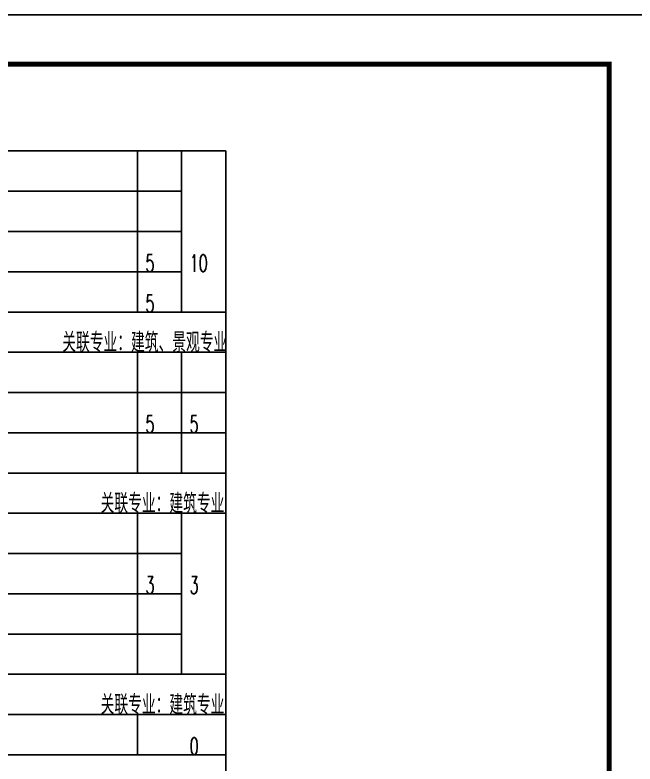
# Model space of a CAD drawing. Extents: x 239 to 336639, y 119 to 59519.
# Drawn here: x 71235 to 83864, y 44259 to 59519 of the extents above; entities that cross this region are included whole.
import ezdxf
from ezdxf.enums import TextEntityAlignment as Align

# ---------------------------------------------------------------- set-up
doc = ezdxf.new("R2010")
doc.units = 0
doc.header["$LTSCALE"] = 1000
doc.header["$MEASUREMENT"] = 0
for name, color, linetype in [('A-ANNO-TEXT', 7, 'Continuous'), ('TK', 4, 'Continuous'), ('石家庄审图', 6, 'Continuous'), ('辅助线', 8, 'Continuous')]:
    doc.layers.add(name, color=color, linetype=linetype)
doc.layers.add('noprint', color=7, linetype='Continuous', plot=False)
doc.styles.add('HZTXT', font='TXT.SHX', dxfattribs={"width": 0.7, "height": 350, "bigfont": 'hztxt.shx'})
doc.styles.add('HZTXT1', font='romans.shx', dxfattribs={"width": 0.7, "bigfont": 'GBHZFS.SHX'})
doc.styles.add('黑体', font='simhei.ttf', dxfattribs={"height": 280})

# ---------------------------------------------------------------- blocks, each defined once
blk = doc.blocks.new('*U3')
at = {"color": 3}
blk.add_lwpolyline([(-84100, 0), (0, 0), (0, 59400), (-84100, 59400)], close=True, dxfattribs=at)
at = {"color": 3, "const_width": 100}
blk.add_lwpolyline([(-81600, 1000), (-1000, 1000), (-1000, 58400), (-81600, 58400)], close=True, dxfattribs=at)
at = {"layer": 'noprint', "color": 6, "style": '黑体', "width": 0.75, "flags": 8}
blk.add_attdef('SETUP', text='', height=350, dxfattribs=at).set_placement((-8382, 321), align=Align.RIGHT)
at = {"layer": 'TK', "color": 4, "style": 'HZTXT1'}
for tag, height, width, p in [('项目负责1', 400, 0.6, (-4500, 19196)), ('项目负责2', 400, 0.6, (-4500, 18296)), ('专责', 400, 0.6, (-4500, 17396)), ('审定', 400, 0.6, (-4500, 16496)), ('审核', 400, 0.6, (-4500, 15596)), ('校对', 400, 0.6, (-4500, 14696)), ('设计', 400, 0.6, (-4500, 13796)), ('绘图', 400, 0.6, (-4500, 12896)), ('建设单位', 450, 0.6, (-4500, 11050)), ('工号', 400, 0.5, (-5501, 3507)), ('版次', 400, 0.7, (-2138, 3498)), ('阶段', 400, 0.7, (-2138, 2498)), ('比例', 400, 0.7, (-5491, 1513)), ('日期', 400, 0.7, (-2138, 1498))]:
    blk.add_attdef(tag, text='', height=height, dxfattribs=dict(at, width=width)).set_placement(p, align=Align.MIDDLE)
at = {"layer": 'TK', "color": 1, "lineweight": -3, "style": 'HZTXT1', "width": 0.6}
blk.add_attdef('工程名称', text='', height=450, dxfattribs=at).set_placement((-4500, 9050), align=Align.MIDDLE)
at = {"layer": 'TK', "color": 4, "lineweight": -3, "style": 'HZTXT1', "width": 0.6}
blk.add_attdef('子项名称', text='', height=450, dxfattribs=at).set_placement((-4500, 7050), align=Align.MIDDLE)
at = {"layer": 'TK', "color": 1, "lineweight": -3, "style": 'HZTXT1', "width": 0.6}
blk.add_attdef('图名', text='', height=400, dxfattribs=at).set_placement((-4558, 4958), align=Align.MIDDLE_CENTER)
at = {"layer": 'TK', "color": 1, "style": 'HZTXT1', "width": 0.7}
blk.add_attdef('图号', text='', height=400, dxfattribs=at).set_placement((-5491, 2513), align=Align.MIDDLE)

msp = doc.modelspace()

# ---------------------------------------------------------------- linework, layer by layer
at = {"layer": '辅助线'}
for p, q in [((75528, 56748, 0), (52628, 56748, 0)), ((74628, 55928, 0), (53828, 55928, 0)), ((74628, 55108, 0), (53828, 55108, 0)), ((74628, 54288, 0), (53828, 54288, 0)), ((75528, 53468, -8191809), (52628, 53468, 0)), ((75528, 52648, 0), (52628, 52648, 0)), ((75528, 52648, 1200), (52628, 52648, 1200)), ((75528, 51828, -8191809), (52628, 51828, -8191809)), ((74628, 51828, 0), (53828, 51828, 0)), ((75528, 51008, 0), (52628, 51008, 0)), ((74628, 51008, 0), (53828, 51008, 0)), ((75528, 50188, -8191809), (52628, 50188, 0)), ((75528, 49368, 0), (52628, 49368, 0)), ((74628, 48548, 0), (53828, 48548, 0)), ((74628, 47728, 0), (53828, 47728, 0)), ((74628, 46908, 0), (53828, 46908, 0)), ((75528, 46087, -8191809), (52628, 46087, -8191809)), ((75528, 45267, -8191809), (52628, 45267, -8191809)), ((75528, 44447, -8191809), (52628, 44447, -8191809))]:
    msp.add_line(p, q, dxfattribs=at)
for points, elevation in [([(73728, 56748), (73728, 53468)], -16383618), ([(74628, 56748), (74628, 53468)], -8191809), ([(73728, 52648), (73728, 51008)], -16383618), ([(73728, 52648), (73728, 50188)], -24575427), ([(74628, 52648), (74628, 50188)], -16383618), ([(73728, 49368), (73728, 46087)], -24575427), ([(74628, 49368), (74628, 46087)], -16383618), ([(73728, 45267), (73728, 44447)], -24575427)]:
    msp.add_lwpolyline(points, dxfattribs=dict(at, elevation=elevation))
at = {"layer": '辅助线', "color": 3, "elevation": 1200}
msp.add_lwpolyline([(75528, 56748), (75528, 5807)], dxfattribs=at)

# ---------------------------------------------------------------- block references
at = {"layer": '石家庄审图'}
msp.add_blockref('*U3', (84339, 119), dxfattribs=at)

# ---------------------------------------------------------------- texts
at = {"layer": 'A-ANNO-TEXT', "color": 1, "style": 'HZTXT', "width": 0.6125}
for s, p in [('5', (73893, 54288, -8191809)), ('10', (74793, 54288, 0)), ('5', (73893, 53468, -8191809)), ('5', (73893, 51008, -16383618)), ('3', (73893, 47728, -16383618))]:
    msp.add_text(s, height=350, dxfattribs=at).set_placement(p)
at = {"layer": 'A-ANNO-TEXT', "color": 4, "style": 'HZTXT', "width": 0.7}
for s, p in [('关联专业：建筑、景观专业', (72199, 52648, 0)), ('关联专业：建筑专业', (72980, 49368, -48756714)), ('关联专业：建筑专业', (72980, 45267, -133247510))]:
    msp.add_text(s, height=400, dxfattribs=at).set_placement(p)
at = {"layer": 'A-ANNO-TEXT', "color": 2, "style": 'HZTXT', "width": 0.6125}
for s, p in [('5', (74793, 51008, -16383618)), ('3', (74793, 47728, -16383618))]:
    msp.add_text(s, height=350, dxfattribs=at).set_placement(p)
at = {"layer": 'A-ANNO-TEXT', "color": 3, "style": 'HZTXT', "width": 0.6125}
msp.add_text('0', height=350, dxfattribs=at).set_placement((74793, 44447, -84490795))

doc.saveas('drawing.dxf')
